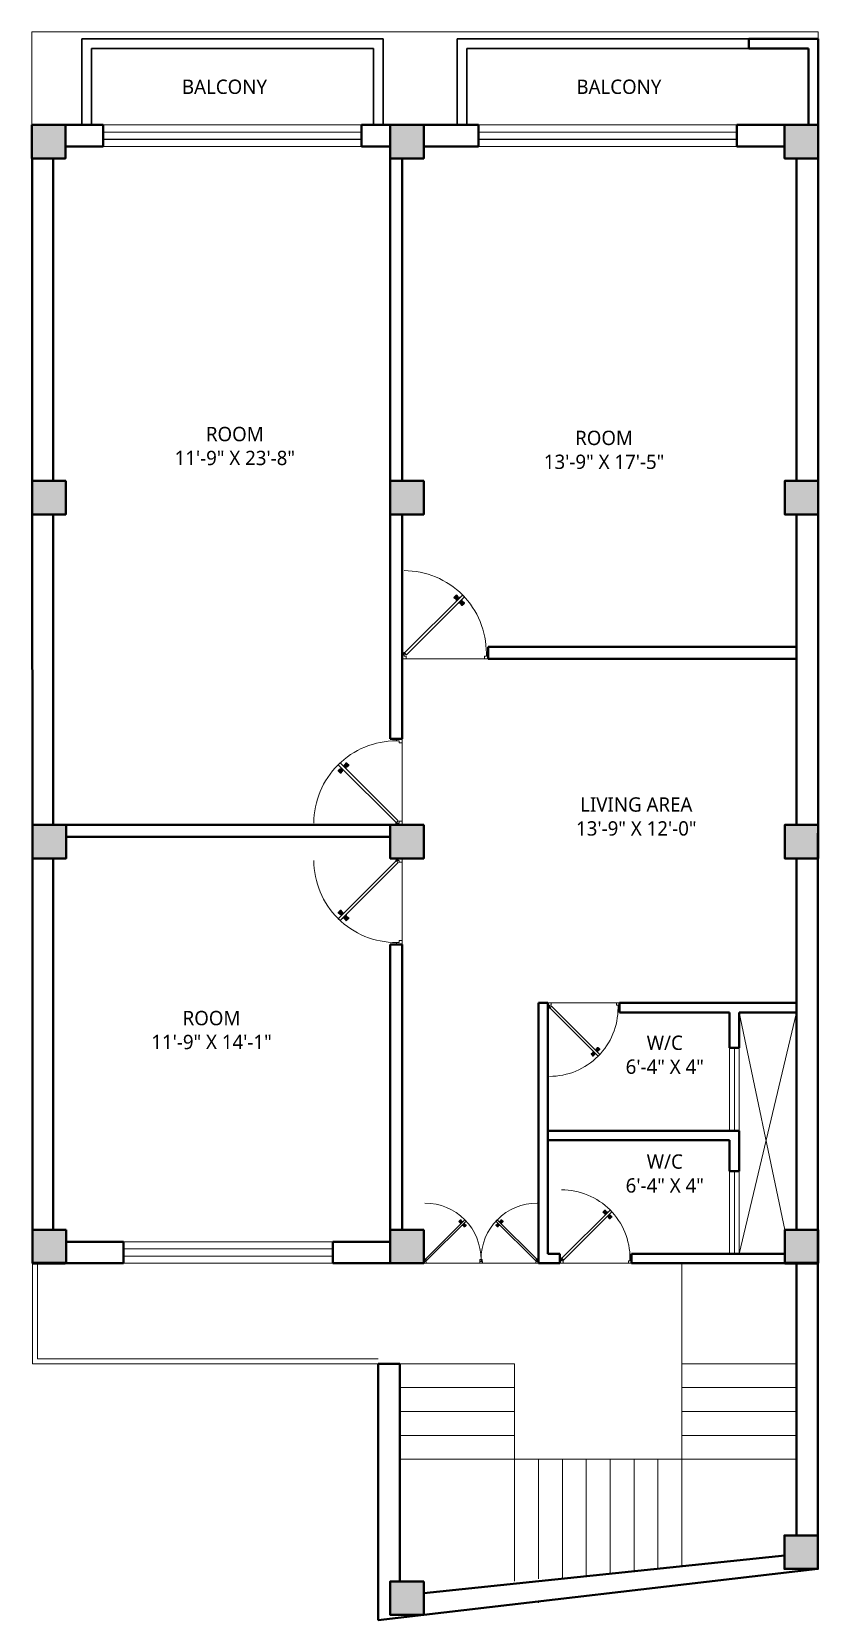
# Model space of a CAD drawing. Header units: inches. Extents: x -71 to 2682309, y -3332 to 801571.
# Drawn here: x 2651798 to 2652127, y 793098 to 793763 of the extents above; entities that cross this region are included whole.
import ezdxf

# ---------------------------------------------------------------- set-up
doc = ezdxf.new("R2010")
doc.units = ezdxf.units.IN
doc.header["$MEASUREMENT"] = 0
doc.linetypes.add('ACAD_ISO02W100', pattern=[15, 12, -3])
doc.linetypes.add('SOLID', pattern=[0])
for name, color, linetype, lineweight in [('CONC. OUTLINE RA', 150, 'Continuous', 40), ('DOOR-WIN RA', 3, 'Continuous', 20), ('ele 4', 114, 'Continuous', 9), ('ELE2 RA', 130, 'Continuous', 20), ('HATCH RA', 8, 'Continuous', 9), ('PUERTAS', 7, 'Continuous', 13), ('stair EA', 132, 'Continuous', 5), ('STAIR PLAN AND ELEV RA', 124, 'Continuous', 20), ('wall EA', 24, 'Continuous', 40), ('WALL RA', 42, 'Continuous', 50), ('WALL__HALF_NEW', 42, 'Continuous', 30), ('Win EA', 114, 'Continuous', 5)]:
    doc.layers.add(name, color=color, linetype=linetype, lineweight=lineweight)
doc.layers.add('HACTH', color=7, linetype='Continuous')
doc.layers.add('text EA', color=7, linetype='Continuous')
doc.styles.get("Standard").update_dxf_attribs({"font": 'arial.ttf'})

# ---------------------------------------------------------------- blocks, each defined once
blk = doc.blocks.new('COLUMN')
at = {"layer": 'HACTH', "lineweight": 30, "transparency": 33554541}
h = blk.add_hatch(color=256, dxfattribs=at)
h.dxf.hatch_style = 1
h.paths.add_polyline_path([(2659104.19, 784576.38), (2659090.19, 784576.38), (2659090.19, 784562.38), (2659104.19, 784562.38)])
at = {"layer": 'CONC. OUTLINE RA'}
blk.add_lwpolyline([(2659090.19, 784576.38), (2659104.19, 784576.38), (2659104.19, 784562.38), (2659090.19, 784562.38)], close=True, dxfattribs=at)
blk = doc.blocks.new('3ft')
at = {"layer": 'PUERTAS', "color": 6}
for p, q in [((1.01, 2.52), (25.23, 26.74)), ((26.05, 25.92), (25.23, 26.74)), ((26.05, 25.92), (1.77, 1.64)), ((0, 2.4), (0, 0)), ((0.72, 2.4), (0, 2.4)), ((1.6, 0), (0, 0)), ((0.72, 1.52), (0.72, 2.44)), ((0.8, 1.52), (0.72, 1.52)), ((0.8, 1.52), (0.8, 2.41)), ((0.8, 1.2), (0.8, 1.52)), ((1.6, 1.2), (0.8, 1.2)), ((1.57, 1.84), (0.94, 2.47)), ((1.63, 1.89), (0.97, 2.55)), ((1.63, 1.89), (1.57, 1.84)), ((1.77, 1.64), (1.57, 1.84)), ((1.6, 0), (1.6, 1.2)), ((34.4, 0), (34.4, 1.2)), ((34.4, 1.2), (35.2, 1.2)), ((34.4, 0), (36, 0)), ((35.2, 1.2), (35.2, 2.4)), ((35.2, 2.4), (36, 2.4)), ((36, 0), (36, 2.4))]:
    blk.add_line(p, q, dxfattribs=at)
at = {"layer": 'PUERTAS', "color": 1}
for p, q in [((22.58, 26.7), (22.14, 26.26)), ((22.67, 26.73), (22.17, 26.23)), ((22.61, 26.67), (22.58, 26.7)), ((23.45, 25.91), (22.79, 26.73)), ((21.67, 25.73), (22.17, 26.23)), ((22.49, 24.95), (21.67, 25.61)), ((21.7, 25.82), (22.14, 26.26)), ((21.73, 25.79), (21.7, 25.82)), ((22.6, 24.96), (23.02, 25.38)), ((22.61, 24.25), (22.92, 24.72)), ((22.62, 24.13), (22.61, 24.14)), ((22.7, 25.07), (22.71, 25.06)), ((22.82, 25.06), (23.08, 25.32)), ((22.94, 24.95), (22.83, 25.07)), ((22.92, 24.72), (22.92, 24.72)), ((22.93, 24.94), (23.19, 25.21)), ((22.93, 24.84), (22.93, 24.83)), ((23.44, 25.81), (23.02, 25.38)), ((23.34, 25.58), (23.08, 25.32)), ((23.46, 25.47), (23.19, 25.21)), ((23.33, 25.7), (23.34, 25.69)), ((23.45, 25.46), (23.33, 25.57)), ((23.44, 23.31), (23.45, 23.3)), ((23.56, 23.3), (24.03, 23.61)), ((23.57, 25.47), (23.57, 25.47)), ((24.15, 25.79), (23.68, 25.48)), ((23.68, 25.48), (23.68, 25.48)), ((24.03, 23.61), (24.03, 23.62)), ((24.14, 23.62), (24.14, 23.62)), ((24.25, 23.62), (24.51, 23.89)), ((24.27, 25.78), (24.26, 25.79)), ((24.26, 23.29), (24.69, 23.71)), ((24.26, 23.63), (24.37, 23.52)), ((24.26, 23.18), (24.92, 22.37)), ((24.37, 23.52), (24.63, 23.77)), ((24.37, 23.4), (24.37, 23.4)), ((24.78, 24.15), (24.51, 23.89)), ((24.89, 24.03), (24.63, 23.77)), ((25.11, 24.14), (24.69, 23.71)), ((24.77, 24.14), (24.88, 24.03)), ((24.79, 24.38), (24.78, 24.37)), ((24.78, 24.26), (24.78, 24.26)), ((25.1, 24.84), (24.79, 24.38)), ((25, 24.03), (25, 24.03)), ((25.04, 22.36), (25.54, 22.86)), ((25.09, 24.96), (25.1, 24.95)), ((25.1, 22.42), (25.13, 22.39)), ((25.13, 22.39), (25.57, 22.83)), ((25.22, 24.14), (26.03, 23.48)), ((26.04, 23.37), (25.54, 22.86)), ((26.01, 23.27), (25.57, 22.83)), ((25.98, 23.3), (26.01, 23.27))]:
    blk.add_line(p, q, dxfattribs=at)
at = {"layer": 'PUERTAS', "color": 8}
for p, q in [((23.41, 25.77), (22.65, 26.71)), ((23.46, 25.83), (22.72, 26.75)), ((22.57, 24.94), (21.65, 25.68)), ((22.63, 24.99), (21.69, 25.75)), ((22.74, 25.1), (21.84, 25.9)), ((22.13, 26.28), (21.98, 26.13)), ((22.88, 25.24), (22.01, 26.06)), ((22.13, 26.28), (22.27, 26.42)), ((22.29, 26.41), (22.27, 26.42)), ((23.16, 25.52), (22.34, 26.39)), ((23.3, 25.66), (22.5, 26.56)), ((22.69, 24.32), (23.02, 24.83)), ((22.95, 24.96), (22.84, 25.07)), ((22.98, 24.99), (22.86, 25.1)), ((23.03, 25.04), (22.91, 25.15)), ((22.91, 24.53), (23.1, 24.91)), ((23.11, 25.12), (22.99, 25.23)), ((23.13, 24.76), (23.18, 24.99)), ((23.28, 25.3), (23.17, 25.41)), ((23.36, 25.37), (23.25, 25.49)), ((23.31, 24.94), (23.28, 25.08)), ((23.41, 25.43), (23.3, 25.54)), ((23.46, 25.09), (23.32, 25.13)), ((23.44, 25.45), (23.33, 25.56)), ((23.64, 25.27), (23.41, 25.22)), ((23.87, 25.49), (23.49, 25.3)), ((24.08, 25.71), (23.57, 25.38)), ((23.63, 23.38), (24.14, 23.72)), ((23.84, 23.6), (24.22, 23.79)), ((24.07, 23.82), (24.3, 23.88)), ((24.25, 24), (24.39, 23.97)), ((24.25, 23.26), (24.99, 22.34)), ((24.27, 23.64), (24.38, 23.53)), ((24.3, 23.67), (24.41, 23.56)), ((24.3, 23.32), (25.06, 22.38)), ((24.35, 23.72), (24.46, 23.61)), ((24.4, 24.15), (24.43, 24.01)), ((24.41, 23.43), (25.2, 22.53)), ((24.43, 23.8), (24.54, 23.69)), ((24.58, 24.33), (24.52, 24.1)), ((24.55, 23.57), (25.37, 22.7)), ((24.6, 23.97), (24.72, 23.86)), ((24.8, 24.56), (24.61, 24.18)), ((25.02, 24.77), (24.68, 24.26)), ((24.68, 24.05), (24.79, 23.94)), ((24.73, 24.1), (24.85, 23.99)), ((24.76, 24.13), (24.87, 24.02)), ((24.83, 23.85), (25.7, 23.03)), ((24.97, 23.99), (25.87, 23.2)), ((25.08, 24.1), (26.02, 23.34)), ((25.14, 24.15), (26.06, 23.41)), ((25.58, 22.82), (25.43, 22.67)), ((25.58, 22.82), (25.73, 22.97)), ((25.72, 22.98), (25.73, 22.97)), ((0, 0), (36, 0))]:
    blk.add_line(p, q, dxfattribs=at)
at = {"layer": 'PUERTAS', "color": 2}
for p, q in [((21.99, 26.11), (21.98, 26.13)), ((25.42, 22.68), (25.43, 22.67))]:
    blk.add_line(p, q, dxfattribs=at)
at = {"layer": 'PUERTAS', "color": 6}
for radius in [0.155, 0.0752]:
    blk.add_circle((0.82, 2.56), radius, dxfattribs=at)
blk.add_arc((0.82, 2.56), 34.38, 359.72845, 90.03333, dxfattribs=at)
at = {"layer": 'PUERTAS', "color": 1}
for centre, start, end in [((22.73, 26.68), 38.92363, 135), ((22.54, 25.01), 231.07637, 315), ((22.67, 24.2), 135, 225), ((22.77, 25.12), 225, 315), ((22.99, 24.89), 135, 219.74275), ((22.87, 24.78), 315, 39.74275), ((23.28, 25.63), 315, 45), ((23.39, 25.86), 315, 38.92363), ((23.51, 23.36), 225, 315), ((23.51, 25.41), 50.25725, 135), ((23.62, 25.53), 230.25725, 315), ((24.09, 23.56), 50.25725, 135), ((24.2, 23.68), 230.25725, 315), ((24.2, 25.73), 45, 135), ((24.32, 23.23), 135, 218.92363), ((24.42, 23.46), 135, 225), ((24.84, 24.31), 135, 219.74275), ((24.72, 24.21), 315, 39.74275), ((24.94, 23.98), 45, 135), ((24.98, 22.42), 218.92363, 315), ((25.04, 24.89), 315, 45), ((25.17, 24.08), 51.07637, 135), ((25.98, 23.42), 315, 51.07637)]:
    blk.add_arc(centre, 0.08, start, end, dxfattribs=at)
blk = doc.blocks.new('*U327')
at = {"color": 3, "xscale": -1}
blk.add_blockref('3ft', (42, 0), dxfattribs=at)

msp = doc.modelspace()

# ---------------------------------------------------------------- linework, layer by layer
at = {"linetype": 'ACAD_ISO02W100'}
msp.add_line((2652127.06, 793247.31), (2652113.06, 793247.31), dxfattribs=at)
at = {"layer": 'DOOR-WIN RA'}
for p, q in [((2651828.04, 793723.82), (2651936.04, 793723.83)), ((2651985.04, 793723.81), (2652093.04, 793723.82)), ((2651828.04, 793720.82), (2651936.04, 793720.83)), ((2651828.04, 793717.82), (2651936.04, 793717.83)), ((2651985.04, 793720.81), (2652093.04, 793720.82)), ((2651985.04, 793717.81), (2652093.04, 793717.82)), ((2651828.04, 793714.82), (2651936.04, 793714.83)), ((2651985.04, 793714.81), (2652093.04, 793714.82))]:
    msp.add_line(p, q, dxfattribs=at)
at = {"layer": 'ele 4', "linetype": 'SOLID'}
for p, q in [((2651948.04, 793723.81), (2651812.15, 793723.81)), ((2652113.05, 793723.81), (2651962.04, 793723.81)), ((2651936.04, 793720.81), (2651828.04, 793720.81)), ((2651828.04, 793717.78), (2651936.04, 793717.78)), ((2652093.04, 793720.81), (2651985.04, 793720.81)), ((2651985.04, 793717.78), (2652093.04, 793717.78)), ((2651812.15, 793714.78), (2651948.04, 793714.78)), ((2651962.04, 793714.78), (2652113.05, 793714.78)), ((2652090.02, 793302.84), (2652090.02, 793337.49)), ((2652092.02, 793337.49), (2652092.02, 793302.84)), ((2652094.02, 793337.49), (2652094.02, 793302.84)), ((2652090.02, 793251.31), (2652090.02, 793285.95)), ((2652092.02, 793285.95), (2652092.02, 793251.31)), ((2652094.02, 793285.95), (2652094.02, 793251.31)), ((2651836.46, 793256.31), (2651924.06, 793256.31)), ((2651836.46, 793253.31), (2651924.06, 793253.31)), ((2651836.46, 793250.31), (2651924.06, 793250.31)), ((2651836.46, 793247.31), (2651924.06, 793247.31))]:
    msp.add_line(p, q, dxfattribs=at)
at = {"layer": 'ELE2 RA'}
for p, q in [((2651798.11, 793762.81), (2652127.01, 793762.83)), ((2651798.11, 793723.81), (2651798.11, 793762.81)), ((2652127.01, 793759.83), (2652127.01, 793762.83))]:
    msp.add_line(p, q, dxfattribs=at)
at = {"layer": 'HATCH RA'}
for p, q in [((2652094.02, 793251.31), (2652118.06, 793352.34)), ((2652094.02, 793352.34), (2652113.06, 793261.31)), ((2652127.09, 793270.81), (2652127.06, 793270.81))]:
    msp.add_line(p, q, dxfattribs=at)
at = {"layer": 'stair EA'}
for p, q in [((2651798.46, 793247.31), (2651798.46, 793205.31)), ((2651800.46, 793247.31), (2651800.46, 793207.31)), ((2652070.06, 793247.31), (2652070.06, 793120.51)), ((2651943.06, 793205.31), (2651798.46, 793205.31)), ((2651943.06, 793207.31), (2651800.46, 793207.31)), ((2652000.06, 793205.31), (2651952.06, 793205.31)), ((2652000.06, 793205.31), (2652000.06, 793114.22)), ((2652118.06, 793205.31), (2652070.06, 793205.31)), ((2652000.06, 793195.31), (2651952.06, 793195.31)), ((2652118.06, 793195.31), (2652070.06, 793195.31)), ((2652000.06, 793185.31), (2651952.06, 793185.31)), ((2652118.06, 793185.31), (2652070.06, 793185.31)), ((2652000.06, 793175.31), (2651952.06, 793175.31)), ((2652118.06, 793175.31), (2652070.06, 793175.31)), ((2652118.06, 793165.31), (2651952.06, 793165.31)), ((2652000.06, 793165.31), (2652000.06, 793115.27)), ((2652010.06, 793165.31), (2652010.06, 793115.27)), ((2652020.06, 793165.31), (2652020.06, 793115.27)), ((2652030.06, 793165.31), (2652030.06, 793116.32)), ((2652040.06, 793165.31), (2652040.06, 793117.37)), ((2652050.06, 793165.31), (2652050.06, 793118.41)), ((2652060.06, 793165.31), (2652060.06, 793119.46)), ((2652010.06, 793105.75), (2652010.06, 793105.16)), ((2651952.06, 793100.14), (2651952.06, 793100.13))]:
    msp.add_line(p, q, dxfattribs=at)
at = {"layer": 'STAIR PLAN AND ELEV RA'}
msp.add_line((2652113.06, 793247.31), (2652118.06, 793247.31), dxfattribs=at)
msp.add_line((2652113.06, 793247.31), (2652118.06, 793247.31), dxfattribs=at)
at = {"layer": 'wall EA'}
for p, q in [((2652098.04, 793759.83), (2652127.01, 793759.83)), ((2652098.04, 793755.83), (2652098.04, 793759.83)), ((2652098.04, 793755.83), (2652123.01, 793755.83)), ((2652123.01, 793755.83), (2652123.01, 793723.81)), ((2652127.01, 793759.83), (2652127.01, 793723.81)), ((2651828.04, 793723.82), (2651812.11, 793723.81)), ((2651828.04, 793714.82), (2651828.04, 793723.82)), ((2651936.04, 793714.83), (2651936.04, 793723.83)), ((2651936.04, 793723.83), (2651948.01, 793723.82)), ((2651962.04, 793723.81), (2651985.04, 793723.81)), ((2651985.04, 793714.81), (2651985.04, 793723.81)), ((2652093.04, 793714.81), (2652093.04, 793723.81)), ((2652093.04, 793723.81), (2652113.05, 793723.81)), ((2652127.06, 793721.81), (2652126.96, 793133.43)), ((2651798.3, 793574.81), (2651798.3, 793709.81)), ((2651807.12, 793574.81), (2651807.12, 793709.81)), ((2651812.08, 793714.82), (2651828.04, 793714.82)), ((2651819.04, 793714.82), (2651819.04, 793714.82)), ((2651936.04, 793714.83), (2651948.01, 793714.82)), ((2651948.06, 793709.81), (2651948.06, 793466.8)), ((2651953.06, 793574.81), (2651953.06, 793709.81)), ((2651962.04, 793714.81), (2651985.04, 793714.81)), ((2652093.04, 793714.81), (2652113.05, 793714.81)), ((2652118.06, 793709.81), (2652118.06, 793574.81)), ((2651798.44, 793430.8), (2651798.3, 793560.81)), ((2651807.12, 793430.8), (2651807.12, 793560.81)), ((2651953.06, 793500.32), (2651953.06, 793560.81)), ((2652118.06, 793560.81), (2652118.06, 793430.8)), ((2651989.06, 793505.32), (2652118.06, 793505.32)), ((2651989.06, 793500.32), (2651989.06, 793505.32)), ((2651953.06, 793466.8), (2651953.06, 793500.32)), ((2651989.06, 793500.32), (2652118.06, 793500.32)), ((2651953.06, 793466.8), (2651948.06, 793466.8)), ((2651798.41, 793430.8), (2651798.47, 793430.8)), ((2651812.47, 793430.8), (2651948.04, 793430.8)), ((2651812.47, 793425.8), (2651948.04, 793425.8)), ((2651798.46, 793261.31), (2651798.46, 793416.8)), ((2651807.12, 793261.31), (2651807.12, 793416.8)), ((2652118.06, 793416.8), (2652118.06, 793261.31)), ((2651948.06, 793380.8), (2651948.06, 793261.31)), ((2651953.06, 793380.8), (2651948.06, 793380.8)), ((2651953.06, 793261.31), (2651953.06, 793380.8)), ((2652010.02, 793356.34), (2652010.02, 793256.34)), ((2652010.02, 793356.34), (2652014.02, 793356.34)), ((2652014.02, 793356.34), (2652014.02, 793251.31)), ((2652118.06, 793356.34), (2652044.02, 793356.34)), ((2652044.02, 793356.34), (2652044.02, 793352.34)), ((2652090.02, 793352.34), (2652044.02, 793352.34)), ((2652090.02, 793352.34), (2652090.02, 793337.49)), ((2652094.02, 793352.34), (2652094.02, 793337.49)), ((2652118.06, 793352.34), (2652094.02, 793352.34)), ((2652090.02, 793337.49), (2652094.02, 793337.49)), ((2652014.02, 793302.84), (2652094.02, 793302.84)), ((2652014.02, 793298.84), (2652090.02, 793298.84)), ((2652090.02, 793298.84), (2652090.02, 793285.95)), ((2652094.02, 793302.84), (2652094.02, 793285.95)), ((2652090.02, 793285.95), (2652094.02, 793285.95)), ((2652010.02, 793256.34), (2652010.02, 793247.31)), ((2651836.46, 793256.31), (2651812.46, 793256.31)), ((2651836.46, 793256.31), (2651836.46, 793247.31)), ((2651948.06, 793256.31), (2651924.06, 793256.31)), ((2651924.06, 793256.31), (2651924.06, 793247.31)), ((2652014.02, 793251.31), (2652019.02, 793251.31)), ((2652019.02, 793251.31), (2652019.02, 793247.31)), ((2652049.02, 793251.31), (2652113.06, 793251.31)), ((2652049.02, 793247.31), (2652049.02, 793251.31)), ((2651836.46, 793247.31), (2651812.46, 793247.31)), ((2651948.06, 793247.31), (2651924.06, 793247.31)), ((2652010.02, 793247.31), (2652019.02, 793247.31)), ((2652049.02, 793247.31), (2652113.06, 793247.31)), ((2652118.06, 793247.31), (2652118.06, 793133.43)), ((2651943.06, 793205.31), (2651943.06, 793097.92)), ((2651943.06, 793205.31), (2651952.06, 793205.31)), ((2651952.06, 793205.31), (2651952.06, 793114.14)), ((2652113.06, 793125.02), (2651962.06, 793109.19)), ((2652126.96, 793119.43), (2651943.06, 793097.92))]:
    msp.add_line(p, q, dxfattribs=at)
at = {"layer": 'WALL RA'}
for p, q in [((2651812.12, 793247.31), (2651798.59, 793247.31)), ((2652127.06, 793247.31), (2652113.06, 793247.31))]:
    msp.add_line(p, q, dxfattribs=at)
at = {"layer": 'WALL__HALF_NEW'}
for p, q in [((2651819.04, 793723.81), (2651819.04, 793759.83)), ((2651945.04, 793759.83), (2651819.04, 793759.83)), ((2651823.04, 793723.81), (2651823.04, 793755.83)), ((2651941.04, 793755.83), (2651823.04, 793755.83)), ((2651941.04, 793723.81), (2651941.04, 793755.83)), ((2651945.04, 793723.82), (2651945.04, 793759.83)), ((2651976.04, 793723.81), (2651976.04, 793759.83)), ((2652098.04, 793759.83), (2651976.04, 793759.83)), ((2651980.04, 793723.81), (2651980.04, 793755.83)), ((2652098.04, 793755.83), (2651980.04, 793755.83))]:
    msp.add_line(p, q, dxfattribs=at)

# ---------------------------------------------------------------- block references
at = {"layer": 'HATCH RA', "lineweight": 30, "rotation": 270}
for p in [(1867235.77, 3452814), (1867385.67, 3452814), (1867550.67, 3452814), (1867235.92, 3452665), (1867385.67, 3452664.99), (1867550.68, 3452664.99), (1867236.09, 3452520.99), (1867385.67, 3452520.99), (1867550.68, 3452520.99), (1867236.08, 3452351.5), (1867385.68, 3452351.5), (1867550.68, 3452351.5), (1867550.58, 3452223.62), (1867385.68, 3452204.33)]:
    msp.add_blockref('COLUMN', p, dxfattribs=at)
at = {"layer": 'wall EA', "xscale": 0.8333366820079391, "yscale": 0.8333366820079391, "zscale": 0.8333366820079391, "rotation": 180}
msp.add_blockref('*U327', (2652049.02, 793356.34), dxfattribs=at)
at = {"layer": 'wall EA', "xscale": -0.8333366820079391, "yscale": 0.8333366820079391, "zscale": 0.8333366820079391}
msp.add_blockref('*U327', (2652054.02, 793247.31), dxfattribs=at)
at = {"layer": 'Win EA', "yscale": 0.9999536188852896}
for p, xscale, zscale, rotation in [((2651995.06, 793500.32), -0.9999536188852894, 0.9999536188852894, 359.9995031579402), ((2651953.06, 793472.8), -0.9999536188852896, 0.9999536188852894, 89.99950316861236), ((2651953.06, 793374.8), 0.9999536188852896, 0.9999536188852896, 89.99950316856432)]:
    msp.add_blockref('*U327', p, dxfattribs=dict(at, xscale=xscale, zscale=zscale, rotation=rotation))
at = {"layer": 'Win EA', "yscale": 0.6812915640384177, "zscale": 0.6812915640384177}
for p, xscale in [((2651990.67, 793247.31), -0.6812915640384177), ((2651981.41, 793247.31), 0.6812915640384177)]:
    msp.add_blockref('*U327', p, dxfattribs=dict(at, xscale=xscale))

# ---------------------------------------------------------------- texts
at = {"layer": 'text EA', "char_height": 6, "attachment_point": 2}
for s, insert, width in [('{\\fTrebuchet MS|b0|i0|c0|p34;BALCONY}', (2651878.72, 793742.81), 82.6088), ('{\\fTrebuchet MS|b0|i0|c0|p34;BALCONY}', (2652043.72, 793742.81), 82.6088), ('{\\fTrebuchet MS|b0|i0|c0|p34;ROOM \\P11\'-9" X 23\'-8"}', (2651883.03, 793597.44), 84.336), ('{\\fTrebuchet MS|b0|i0|c0|p34;ROOM \\P13\'-9" X 17\'-5"}', (2652037.5, 793595.83), 84.336), ('{\\fTrebuchet MS|b0|i0|c0|p34;LIVING AREA\\P13\'-9" X 12\'-0"}', (2652050.98, 793442.37), 84.336), ('{\\fTrebuchet MS|b0|i0|c0|p34;ROOM \\P11\'-9" X 14\'-1"}', (2651873.29, 793352.97), 84.336), ('{\\fTrebuchet MS|b0|i0|c0|p34;W/C\\P6\'-4" X 4"}', (2652062.9, 793342.63), 84.336), ('{\\fTrebuchet MS|b0|i0|c0|p34;W/C\\P6\'-4" X 4"}', (2652062.9, 793292.92), 84.336)]:
    msp.add_mtext(s, dxfattribs=dict(at, insert=insert, width=width))

doc.saveas('drawing.dxf')
